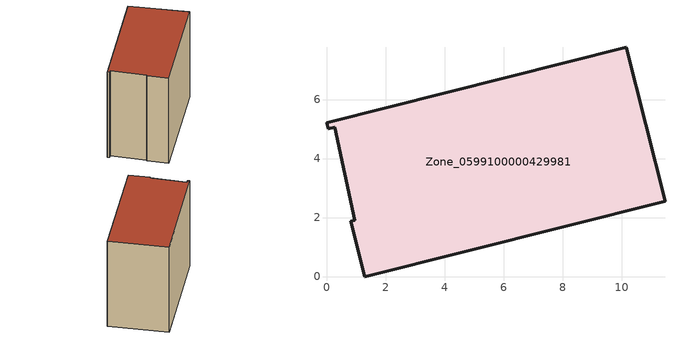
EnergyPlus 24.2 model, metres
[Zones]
Zone_0599100000429981
 floor ground (C_G): 1.3,0 0.83,1.88 0.95,1.9 0.28,5.06 0.05,5 0,5.21 10.16,7.77 11.47,2.54 z0
 wall outside (C_F): 0.95,1.9 0.83,1.88 1.3,0 11.47,2.54 10.16,7.77 0,5.21 0.05,5 0.28,5.06 0.95,1.9 z0:8.7
 roof outside (C_R): 0.83,1.88 1.3,0 11.47,2.54 10.16,7.77 0,5.21 0.05,5 0.28,5.06 0.95,1.9 z8.7
[BUILDING]
Pand.0599100000429981: North Axis=0; Terrain=City; Loads Convergence Tolerance Value=0.04; Temperature Convergence Tolerance Value=0.4; Solar Distribution=FullExterior; Maximum Number of Warmup Days=25; Minimum Number of Warmup Days=1
[Site:Location]
Rotterdam.The.Hague.AP_ZH_NLD Design_Conditions: Latitude=51.96; Longitude=4.45; Time Zone=1; Elevation=-4.5
[SITE:GROUNDTEMPERATURE:BUILDINGSURFACE]
18, 18, 18, 18, 18, 18, 18, 18, 18, 18, 18, 18
[MATERIAL] Thermal Absorptance=0.9; Solar Absorptance=0.7; Visible Absorptance=0.7
Name | Roughness | Thickness | Conductivity | Density | Specific Heat
G.TI.2006-2014 | MediumSmooth | 0.15 | 0.06 | 540 | 1210
F.TI.2006-2014 | Rough | 0.3 | 0.12 | 1920 | 840
R.TI.2006-2014 | MediumRough | 0.2 | 0.08 | 1500 | 1000
[CONSTRUCTION]
C_G: G.TI.2006-2014
C_F: F.TI.2006-2014
C_R: R.TI.2006-2014
[ZONE]
Zone_0599100000429981: Type=1; Multiplier=1; Ceiling Height=Autocalculate; Volume=Autocalculate; Floor Area=autocalculate; Part of Total Floor Area=Yes
[ZONEINFILTRATION:DESIGNFLOWRATE]
Infil_Zone_0599100000429981: Zone or ZoneList or Space or SpaceList=Zone_0599100000429981; Schedule=AlwaysOn; Design Flow Rate Calculation Method=Flow/Area; Flow Rate per Floor Area=0.0015; Constant Term Coefficient=1; Temperature Term Coefficient=0; Velocity Term Coefficient=0; Velocity Squared Term Coefficient=0
[HVACTEMPLATE:ZONE:IDEALLOADSAIRSYSTEM]
Zone_0599100000429981: Maximum Heating Supply Air Temperature=50; Minimum Cooling Supply Air Temperature=13; Maximum Heating Supply Air Humidity Ratio=0.0156; Minimum Cooling Supply Air Humidity Ratio=0.0077; Heating Limit=NoLimit; Cooling Limit=NoLimit; Dehumidification Control Type=ConstantSensibleHeatRatio; Cooling Sensible Heat Ratio=0.7; Dehumidification Setpoint=60; Humidification Control Type=None; Humidification Setpoint=30; Outdoor Air Method=None; Outdoor Air Flow Rate per Person=0.00944; Outdoor Air Flow Rate per Zone Floor Area=0; Outdoor Air Flow Rate per Zone=0; Demand Controlled Ventilation Type=None; Outdoor Air Economizer Type=NoEconomizer; Heat Recovery Type=None; Sensible Heat Recovery Effectiveness=0.7; Latent Heat Recovery Effectiveness=0.65
[ZONECONTROL:THERMOSTAT]
ThermostatControl_Zone_0599100000429981: Zone or ZoneList=Zone_0599100000429981; Control Type Schedule=DualSetpointControlType; Control 1=Thermostat_Zone_0599100000429981; Temperature Difference Between Cutout And Setpoint=0
[THERMOSTATSETPOINT:DUALSETPOINT]
Thermostat_Zone_0599100000429981: Heating Setpoint Temperature Schedule=HeatingSetpoint_Zone_0599100000429981; Cooling Setpoint Temperature Schedule=CoolingSetpoint_Zone_0599100000429981
[SCHEDULE:COMPACT]
HeatingSetpoint_Zone_0599100000429981: Through: 12/31, For: AllDays, Until: 24:00, 21
CoolingSetpoint_Zone_0599100000429981: Through: 12/31, For: AllDays, Until: 24:00, 24
DualSetpointControlType: Through: 12/31, For: AllDays, Until: 24:00, 4
AlwaysOn: Through: 12/31, For: AllDays, Until: 24:00, 1
